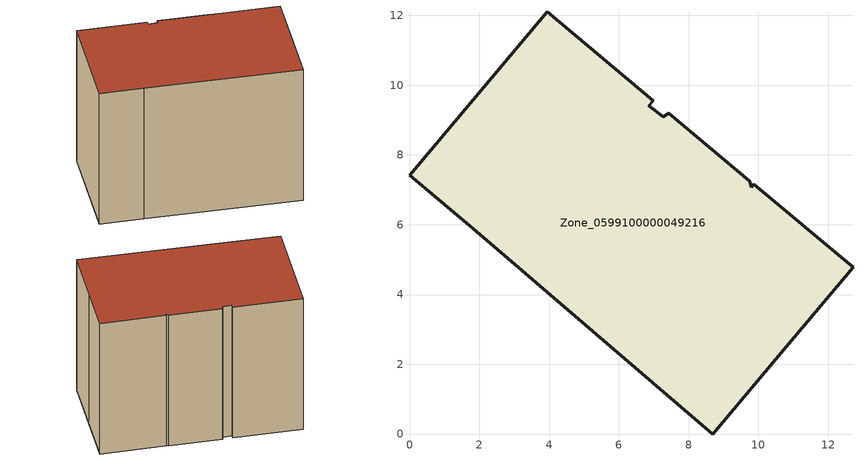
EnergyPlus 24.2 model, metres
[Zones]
Zone_0599100000049216
 floor ground (C_G): 12.71,4.78 10.8,2.51 8.69,0 1.91,5.81 0,7.41 3.95,12.1 6.99,9.56 6.86,9.4 7.28,9.09 7.43,9.19 9.75,7.25 9.79,7.08 9.86,7.16 z0
 wall outside (C_F): 1.91,5.81 8.69,0 10.8,2.51 12.71,4.78 9.86,7.16 9.79,7.08 9.75,7.25 7.43,9.19 7.28,9.09 6.86,9.4 6.99,9.56 3.95,12.1 0,7.41 1.91,5.81 z0:8.76
 roof outside (C_R): 10.8,2.51 12.71,4.78 9.86,7.16 9.79,7.08 9.75,7.25 7.43,9.19 7.28,9.09 6.86,9.4 6.99,9.56 3.95,12.1 0,7.41 1.91,5.81 8.69,0 z8.76
[BUILDING]
Pand.0599100000049216: North Axis=0; Terrain=City; Loads Convergence Tolerance Value=0.04; Temperature Convergence Tolerance Value=0.4; Solar Distribution=FullExterior; Maximum Number of Warmup Days=25; Minimum Number of Warmup Days=1
[Site:Location]
Rotterdam.The.Hague.AP_ZH_NLD Design_Conditions: Latitude=51.96; Longitude=4.45; Time Zone=1; Elevation=-4.5
[SITE:GROUNDTEMPERATURE:BUILDINGSURFACE]
18, 18, 18, 18, 18, 18, 18, 18, 18, 18, 18, 18
[MATERIAL] Thermal Absorptance=0.9; Solar Absorptance=0.7; Visible Absorptance=0.7
Name | Roughness | Thickness | Conductivity | Density | Specific Heat
G.TC.1946-1964 | MediumSmooth | 0.15 | 1 | 540 | 1210
F.TC.1946-1964 | Rough | 0.3 | 0.857143 | 1920 | 840
R.TC.1946-1964 | MediumRough | 0.2 | 0.235294 | 1500 | 1000
[CONSTRUCTION]
C_G: G.TC.1946-1964
C_F: F.TC.1946-1964
C_R: R.TC.1946-1964
[ZONE]
Zone_0599100000049216: Type=1; Multiplier=1; Ceiling Height=Autocalculate; Volume=Autocalculate; Floor Area=autocalculate; Part of Total Floor Area=Yes
[ZONEINFILTRATION:DESIGNFLOWRATE]
Infil_Zone_0599100000049216: Zone or ZoneList or Space or SpaceList=Zone_0599100000049216; Schedule=AlwaysOn; Design Flow Rate Calculation Method=Flow/Area; Flow Rate per Floor Area=0.003; Constant Term Coefficient=1; Temperature Term Coefficient=0; Velocity Term Coefficient=0; Velocity Squared Term Coefficient=0
[HVACTEMPLATE:ZONE:IDEALLOADSAIRSYSTEM]
Zone_0599100000049216: Maximum Heating Supply Air Temperature=50; Minimum Cooling Supply Air Temperature=13; Maximum Heating Supply Air Humidity Ratio=0.0156; Minimum Cooling Supply Air Humidity Ratio=0.0077; Heating Limit=NoLimit; Cooling Limit=NoLimit; Dehumidification Control Type=ConstantSensibleHeatRatio; Cooling Sensible Heat Ratio=0.7; Dehumidification Setpoint=60; Humidification Control Type=None; Humidification Setpoint=30; Outdoor Air Method=None; Outdoor Air Flow Rate per Person=0.00944; Outdoor Air Flow Rate per Zone Floor Area=0; Outdoor Air Flow Rate per Zone=0; Demand Controlled Ventilation Type=None; Outdoor Air Economizer Type=NoEconomizer; Heat Recovery Type=None; Sensible Heat Recovery Effectiveness=0.7; Latent Heat Recovery Effectiveness=0.65
[ZONECONTROL:THERMOSTAT]
ThermostatControl_Zone_0599100000049216: Zone or ZoneList=Zone_0599100000049216; Control Type Schedule=DualSetpointControlType; Control 1=Thermostat_Zone_0599100000049216; Temperature Difference Between Cutout And Setpoint=0
[THERMOSTATSETPOINT:DUALSETPOINT]
Thermostat_Zone_0599100000049216: Heating Setpoint Temperature Schedule=HeatingSetpoint_Zone_0599100000049216; Cooling Setpoint Temperature Schedule=CoolingSetpoint_Zone_0599100000049216
[SCHEDULE:COMPACT]
HeatingSetpoint_Zone_0599100000049216: Through: 12/31, For: AllDays, Until: 24:00, 21
CoolingSetpoint_Zone_0599100000049216: Through: 12/31, For: AllDays, Until: 24:00, 24
DualSetpointControlType: Through: 12/31, For: AllDays, Until: 24:00, 4
AlwaysOn: Through: 12/31, For: AllDays, Until: 24:00, 1
